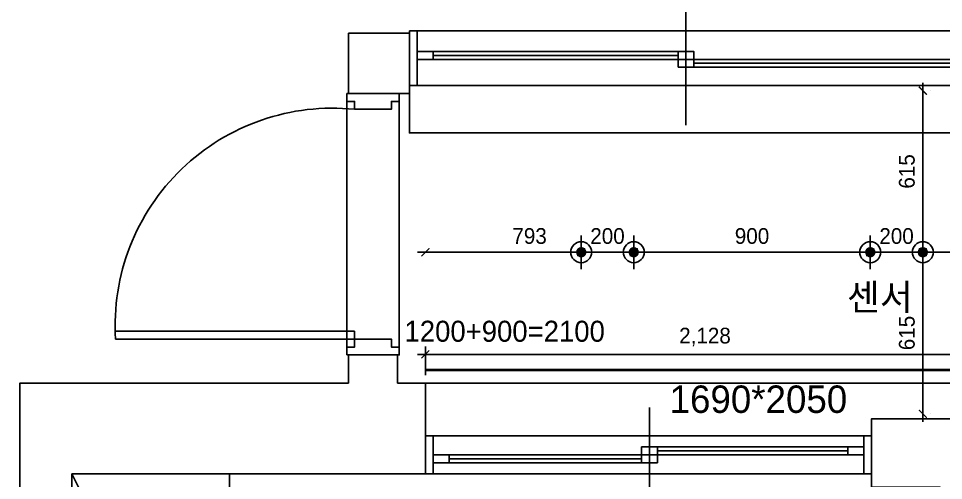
# Model space of a CAD drawing. Header units: inches. Extents: x 3778 to 56227, y -16914 to 35091.
# Drawn here: x 35045 to 38565, y -2844 to -1085 of the extents above; entities that cross this region are included whole.
import ezdxf

# ---------------------------------------------------------------- set-up
doc = ezdxf.new("R2010")
doc.units = ezdxf.units.IN
doc.header["$LTSCALE"] = 100
doc.header["$MEASUREMENT"] = 0
doc.header["$PDSIZE"] = 700.071425
doc.linetypes.add('HID', pattern=[2.5, 1.5, -1])
for name, color, linetype in [('0-ELC TEXT', 7, 'Continuous'), ('06-FUR', 6, 'Continuous'), ('06-LIGHT', 4, 'Continuous'), ('07-DIM WAL', 5, 'Continuous'), ('2-con', 2, 'Continuous'), ('3.기호.계단선', 30, 'Continuous'), ('HAT', 8, 'Continuous'), ('RC-LIGHT', 7, 'Continuous'), ('도면층4', 4, 'Continuous'), ('도면층5', 5, 'Continuous')]:
    doc.layers.add(name, color=color, linetype=linetype)
doc.styles.add('HY 울릉도 L', font='')
doc.styles.add('코레일둥고', font='Korail_Round_Gothic_Medium.ttf')
doc.styles.add('휴먼엑스포', font='Expo M.ttf')
doc.styles.get('HY 울릉도 L').set_extended_font_data('HY울릉도L')
doc.dimstyles.new('30', dxfattribs={"dimscale": 30, "dimtxt": 2, "dimasz": 1, "dimexe": 1, "dimexo": 1, "dimgap": 1, "dimtad": 1, "dimdec": 0, "dimrnd": 0.05, "dimdsep": 46, "dimlunit": 6, "dimtxsty": 'HY 울릉도 L', "dimblk": 'ARCHTICK', "dimcen": 2.5, "dimdle": 1, "dimclrd": 133, "dimclre": 133, "dimclrt": 30, "dimadec": 0, "dimazin": 0, "dimtfac": 1, "dimtdec": 0, "dimtix": 1, "dimtmove": 2, "dimatfit": 3, "dimldrblk": 'ARCHTICK', "dimfxl": 0, "dimlwd": -1, "dimlwe": -1, "dimarcsym": 0})

# ---------------------------------------------------------------- blocks, each defined once
blk = doc.blocks.new('cjvjf')
at = {"layer": '2-con'}
blk.add_lwpolyline([(146886.5, 76374.5), (147118.5, 76374.5), (147118.5, 76144.5), (146886.5, 76144.5)], close=True, dxfattribs=at)
for points in [[(144236.5, 63451.5), (144236.5, 71696.5), (145636.5, 71696.5), (145636.5, 75042.5), (146886.5, 75042.5), (146886.5, 75149.5), (147073.5, 75149.5), (147073.5, 75042.5), (147179.5, 75042.5), (147179.5, 74696.5), (145834.5, 74696.5), (145834.5, 71696.5), (147186.5, 71696.5)], [(149137.5, 71696.5), (149011.5, 71696.5), (149011.5, 71496.5), (149742.5, 71496.5), (149742.5, 71696.5), (149287.5, 71696.5), (149287.5, 74296.5), (149757.5, 74296.5), (149757.5, 74496.5), (149307.5, 74496.5), (149307.5, 74906.5), (148877.5, 74906.5), (148877.5, 74646.5), (149137.5, 74646.5), (149137.5, 71696.5)]]:
    blk.add_lwpolyline(points, dxfattribs=at)
at = {"layer": '도면층4'}
for p, q in [((148170.8, 76564.5), (148170.8, 76024.5)), ((147118.5, 76174.5), (147118.7, 76382.8)), ((147118.7, 76382.8), (150867.2, 76382.7)), ((147148.5, 76174.5), (147148.7, 76382.8)), ((148140.8, 76289.5), (147208.5, 76289.5)), ((148200.8, 76259.5), (149820.8, 76259.5)), ((150867, 76174.5), (147118.5, 76174.5)), ((146880, 75149.5), (146880, 76144.5)), ((146880, 76144.5), (147080, 76144.5)), ((147080, 76144.5), (147080, 75149.5)), ((146910, 75239.5), (146000.5, 75239.5)), ((146910, 75209.5), (146910, 75239.5)), ((146910, 75209.5), (146000, 75209.5)), ((147080, 75149.5), (146880, 75149.5)), ((146880, 75149.5), (147080, 75149.5)), ((148032.5, 74949), (148032.5, 74519)), ((147209.5, 74696.5), (147209.5, 74841.5)), ((148847.5, 74841.5), (148847.5, 74696.5)), ((148062.5, 74784), (148787.5, 74784)), ((147269.5, 74754), (148002.5, 74754))]:
    blk.add_line(p, q, dxfattribs=at)
for points in [[(147208.5, 76274.5), (147208.5, 76304.5), (147148.5, 76304.5), (147148.5, 76274.5)], [(148200.8, 76274.5), (148200.8, 76304.5), (148140.8, 76304.5), (148140.8, 76274.5)], [(148140.8, 76244.5), (148140.8, 76274.5), (148200.8, 76274.5), (148200.8, 76244.5)], [(147179.5, 74696.5), (148877.5, 74696.5), (148877.5, 74841.5), (147179.5, 74841.5)], [(147209.5, 74739), (147209.5, 74769), (147269.5, 74769), (147269.5, 74739)], [(148002.5, 74769), (148002.5, 74799), (148062.5, 74799), (148062.5, 74769)], [(148002.5, 74739), (148002.5, 74769), (148062.5, 74769), (148062.5, 74739)], [(148787.5, 74769), (148787.5, 74799), (148847.5, 74799), (148847.5, 74769)]]:
    blk.add_lwpolyline(points, close=True, dxfattribs=at)
for points in [[(146880, 76144.5), (146880, 76114.5), (146910, 76114.5), (146910, 76084.5), (147050, 76084.5), (147050, 76114.5), (147080, 76114.5), (147080, 76144.5), (146880, 76144.5)], [(146880, 75149.5), (146880, 75179.5), (146910, 75179.5), (146910, 75209.5), (147050, 75209.5), (147050, 75179.5), (147080, 75179.5), (147080, 75149.5), (146880, 75149.5)]]:
    blk.add_lwpolyline(points, dxfattribs=at)
at = {"layer": '도면층5'}
for p, q in [((147208.5, 76304.5), (148140.8, 76304.5)), ((147208.5, 76274.5), (148140.8, 76274.5)), ((149820.8, 76274.5), (148200.8, 76274.5)), ((149820.8, 76244.5), (148200.8, 76244.5)), ((148002.5, 74769), (147269.5, 74769)), ((148787.5, 74799), (148062.5, 74799)), ((148787.5, 74769), (148062.5, 74769)), ((148002.5, 74739), (147269.5, 74739))]:
    blk.add_line(p, q, dxfattribs=at)
blk.add_arc((146826.2, 75261.5), 827.3, 84.1878, 183.6006, dxfattribs=at)
at = {"layer": '도면층4', "style": '휴먼엑스포'}
blk.add_text('1690*2050', height=104.46, dxfattribs=at).set_placement((148108.9, 74928.7))
blk = doc.blocks.new('cjscjdeh')
at = {"layer": '06-FUR', "color": 8}
for p, q in [((143091.5, 78024.9), (143091.5, 76824.9)), ((143691.5, 78024.9), (143091.5, 78024.9)), ((143091.5, 78024.9), (143691.5, 76824.9)), ((143691.5, 76824.9), (143691.5, 78024.9))]:
    blk.add_line(p, q, dxfattribs=at)
blk.add_blockref('cjvjf', (-2743, 3328.4))
blk = doc.blocks.new('_ArchTick')
at = {"color": 0, "linetype": 'ByBlock', "const_width": 0.15}
blk.add_lwpolyline([(-0.5, -0.5), (0.5, 0.5)], dxfattribs=at)
blk = doc.blocks.new('*D233')
at = {"layer": '07-DIM WAL', "color": 133}
for p, q in [((38286.5, -1975), (38256.5, -1975)), ((38486.5, -1975), (38286.5, -1975)), ((38486.5, -1975), (38516.5, -1975))]:
    blk.add_line(p, q, dxfattribs=at)
at = {"layer": 'Defpoints', "color": 0}
for p in [(38286.5, -1975), (38286.5, -1975), (38486.5, -1975)]:
    blk.add_point(p, dxfattribs=at)
at = {"layer": '07-DIM WAL', "color": 133, "xscale": 30, "yscale": 30, "zscale": 30}
blk.add_blockref('_ArchTick', (38286.5, -1975), dxfattribs=at)
at = {"layer": '07-DIM WAL', "color": 133, "xscale": 30, "yscale": 30, "zscale": 30, "rotation": 180}
blk.add_blockref('_ArchTick', (38486.5, -1975), dxfattribs=at)
at = {"layer": '07-DIM WAL', "color": 30, "insert": (38386.5, -1913.7), "char_height": 60, "attachment_point": 5, "style": 'HY 울릉도 L'}
blk.add_mtext('200', dxfattribs=at)
blk = doc.blocks.new('*D239')
at = {"layer": '07-DIM WAL', "color": 133}
blk.add_line((39416.5, -1975), (38456.5, -1975), dxfattribs=at)
at = {"layer": 'Defpoints', "color": 0}
for p in [(38486.5, -1975), (38486.5, -1975), (39386.5, -1975)]:
    blk.add_point(p, dxfattribs=at)
at = {"layer": '07-DIM WAL', "color": 133, "xscale": 30, "yscale": 30, "zscale": 30, "rotation": 180}
blk.add_blockref('_ArchTick', (38486.5, -1975), dxfattribs=at)
at = {"layer": '07-DIM WAL', "color": 133, "xscale": 30, "yscale": 30, "zscale": 30}
blk.add_blockref('_ArchTick', (39386.5, -1975), dxfattribs=at)
at = {"layer": '07-DIM WAL', "color": 30, "insert": (38936.5, -1913.6), "char_height": 60, "attachment_point": 5, "style": 'HY 울릉도 L'}
blk.add_mtext('900', dxfattribs=at)
blk = doc.blocks.new('*D242')
at = {"layer": '07-DIM WAL', "color": 133}
blk.add_line((38316.5, -1975), (37356.5, -1975), dxfattribs=at)
at = {"layer": 'Defpoints', "color": 0}
for p in [(37386.5, -1975), (37386.5, -1975), (38286.5, -1975)]:
    blk.add_point(p, dxfattribs=at)
at = {"layer": '07-DIM WAL', "color": 133, "xscale": 30, "yscale": 30, "zscale": 30, "rotation": 180}
blk.add_blockref('_ArchTick', (37386.5, -1975), dxfattribs=at)
at = {"layer": '07-DIM WAL', "color": 133, "xscale": 30, "yscale": 30, "zscale": 30}
blk.add_blockref('_ArchTick', (38286.5, -1975), dxfattribs=at)
at = {"layer": '07-DIM WAL', "color": 30, "insert": (37836.5, -1913.6), "char_height": 60, "attachment_point": 5, "style": 'HY 울릉도 L'}
blk.add_mtext('900', dxfattribs=at)
blk = doc.blocks.new('*D243')
at = {"layer": '07-DIM WAL', "color": 133}
for p, q in [((37186.5, -1975), (37156.5, -1975)), ((37386.5, -1975), (37186.5, -1975)), ((37386.5, -1975), (37416.5, -1975))]:
    blk.add_line(p, q, dxfattribs=at)
at = {"layer": 'Defpoints', "color": 0}
for p in [(37186.5, -1975), (37186.5, -1975), (37386.5, -1975)]:
    blk.add_point(p, dxfattribs=at)
at = {"layer": '07-DIM WAL', "color": 133, "xscale": 30, "yscale": 30, "zscale": 30}
blk.add_blockref('_ArchTick', (37186.5, -1975), dxfattribs=at)
at = {"layer": '07-DIM WAL', "color": 133, "xscale": 30, "yscale": 30, "zscale": 30, "rotation": 180}
blk.add_blockref('_ArchTick', (37386.5, -1975), dxfattribs=at)
at = {"layer": '07-DIM WAL', "color": 30, "insert": (37286.5, -1913.7), "char_height": 60, "attachment_point": 5, "style": 'HY 울릉도 L'}
blk.add_mtext('200', dxfattribs=at)
blk = doc.blocks.new('*D244')
at = {"layer": '07-DIM WAL', "color": 133}
for p, q in [((38486.5, -1945), (38486.5, -2620)), ((38516.5, -1975), (38516.5, -1975)), ((38516.5, -2590), (38516.5, -2590))]:
    blk.add_line(p, q, dxfattribs=at)
at = {"layer": 'Defpoints', "color": 0}
for p in [(38486.5, -1975), (38486.5, -2590), (38486.5, -2590)]:
    blk.add_point(p, dxfattribs=at)
at = {"layer": '07-DIM WAL', "color": 133, "xscale": 30, "yscale": 30, "zscale": 30}
for p, rotation in [((38486.5, -1975), 90), ((38486.5, -2590), 270)]:
    blk.add_blockref('_ArchTick', p, dxfattribs=dict(at, rotation=rotation))
at = {"layer": '07-DIM WAL', "color": 30, "insert": (38425.9, -2282.5), "char_height": 60, "attachment_point": 5, "rotation": 90, "style": 'HY 울릉도 L'}
blk.add_mtext('615', dxfattribs=at)
blk = doc.blocks.new('*D245')
at = {"layer": '07-DIM WAL', "color": 133}
for p, q in [((38486.5, -2005), (38486.5, -1330)), ((38516.5, -1360), (38516.5, -1360)), ((38516.5, -1975), (38516.5, -1975))]:
    blk.add_line(p, q, dxfattribs=at)
at = {"layer": 'Defpoints', "color": 0}
for p in [(38486.5, -1360), (38486.5, -1360), (38486.5, -1975)]:
    blk.add_point(p, dxfattribs=at)
at = {"layer": '07-DIM WAL', "color": 133, "xscale": 30, "yscale": 30, "zscale": 30}
for p, rotation in [((38486.5, -1360), 90), ((38486.5, -1975), 270)]:
    blk.add_blockref('_ArchTick', p, dxfattribs=dict(at, rotation=rotation))
at = {"layer": '07-DIM WAL', "color": 30, "insert": (38425.9, -1667.5), "char_height": 60, "attachment_point": 5, "rotation": 90, "style": 'HY 울릉도 L'}
blk.add_mtext('615', dxfattribs=at)
blk = doc.blocks.new('*D263')
at = {"layer": '07-DIM WAL', "color": 133}
blk.add_line((37416.5, -1975), (36563.5, -1975), dxfattribs=at)
at = {"layer": 'Defpoints', "color": 0}
for p in [(36593.5, -1975), (36593.5, -1975), (37386.5, -1975)]:
    blk.add_point(p, dxfattribs=at)
at = {"layer": '07-DIM WAL', "color": 133, "xscale": 30, "yscale": 30, "zscale": 30, "rotation": 180}
blk.add_blockref('_ArchTick', (36593.5, -1975), dxfattribs=at)
at = {"layer": '07-DIM WAL', "color": 133, "xscale": 30, "yscale": 30, "zscale": 30}
blk.add_blockref('_ArchTick', (37386.5, -1975), dxfattribs=at)
at = {"layer": '07-DIM WAL', "color": 30, "insert": (36990, -1913.6), "char_height": 60, "attachment_point": 5, "style": 'HY 울릉도 L'}
blk.add_mtext('793', dxfattribs=at)
blk = doc.blocks.new('hallogen')
h = blk.add_hatch(color=256)
h.dxf.hatch_style = 1
edge = h.paths.add_edge_path()
edge.add_arc((48591.7, 60854.3), 31.2, 0, 360, ccw=False)
at = {"color": 1, "linetype": 'Continuous'}
for p, q in [((48591.7, 60954.3), (48591.7, 60754.3)), ((48691.7, 60854.3), (48491.7, 60854.3))]:
    blk.add_line(p, q, dxfattribs=at)
at = {"color": 4, "linetype": 'Continuous'}
blk.add_circle((48591.7, 60854.3), 62.5, dxfattribs=at)
blk = doc.blocks.new('*D382')
at = {"layer": 'Defpoints', "color": 0}
for p in [(36593.5, -2364), (36593.5, -2473), (38721.5, -2473)]:
    blk.add_point(p, dxfattribs=at)
at = {"layer": 'HAT', "color": 133}
for p, q in [((36593.5, -2443), (36593.5, -2334)), ((38721.5, -2443), (38721.5, -2334)), ((38751.5, -2364), (36563.5, -2364))]:
    blk.add_line(p, q, dxfattribs=at)
at = {"layer": 'HAT', "color": 133, "xscale": 30, "yscale": 30, "zscale": 30, "rotation": 180}
blk.add_blockref('_ArchTick', (36593.5, -2364), dxfattribs=at)
at = {"layer": 'HAT', "color": 133, "xscale": 30, "yscale": 30, "zscale": 30}
blk.add_blockref('_ArchTick', (38721.5, -2364), dxfattribs=at)
at = {"layer": 'HAT', "color": 30, "insert": (37657.5, -2298), "char_height": 60, "attachment_point": 5, "style": 'HY 울릉도 L'}
blk.add_mtext('2,128', dxfattribs=at)

msp = doc.modelspace()

# ---------------------------------------------------------------- linework, layer by layer
at = {"layer": '06-LIGHT', "color": 10, "linetype": 'HID', "const_width": 10}
msp.add_lwpolyline([(38721.5, -2423), (36593.5, -2423)], dxfattribs=at)
at = {"layer": 'RC-LIGHT'}
for points in [[(36532.5, -1341), (36532.5, -1521), (40281, -1521), (40281.5, -1341)], [(36593.5, -2473), (38721.5, -2473), (38721.5, -2609)]]:
    msp.add_lwpolyline(points, dxfattribs=at)

# ---------------------------------------------------------------- block references
msp.add_blockref('cjscjdeh', (-107843, -80843.8))
at = {"layer": 'RC-LIGHT', "xscale": -0.64, "yscale": 0.64, "zscale": 0.64}
for p in [(68285.2, -40921.7), (68485.2, -40921.7), (69385.2, -40921.7), (69585.2, -40921.7)]:
    msp.add_blockref('hallogen', p, dxfattribs=at)

# ---------------------------------------------------------------- texts
at = {"layer": '0-ELC TEXT', "style": '코레일둥고'}
msp.add_text('1200+900=2100', height=80, dxfattribs=at).set_placement((36514, -2315.8))
at = {"layer": '3.기호.계단선', "linetype": 'HID', "style": '코레일둥고'}
msp.add_text('센서', height=100, dxfattribs=at).set_placement((38197.5, -2195.8))

# ---------------------------------------------------------------- dimensions: what is measured, and where the dimension line sits
at = {"layer": '07-DIM WAL'}
for base, p1, p2, angle, picture, middle in [((38486.5, -1360), (38486.5, -1975), (38486.5, -1360), 90, '*D245', (38425.9, -1667.5)), ((36593.5, -1975), (37386.5, -1975), (36593.5, -1975), 180, '*D263', (36990, -1913.6)), ((38486.5, -2590), (38486.5, -1975), (38486.5, -2590), 90, '*D244', (38425.9, -2282.5))]:
    dim = msp.add_linear_dim(base=base, p1=p1, p2=p2, angle=angle, dimstyle='30', override={"dimfxl": 1.25, "dimarcsym": 2}, dxfattribs=at)
    dim.commit()
    dim.dimension.update_dxf_attribs({"geometry": picture, "text_midpoint": middle})
for base, p1, p2, picture, middle in [((37186.5, -1975), (37386.5, -1975), (37186.5, -1975), '*D243', (37286.5, -1913.7)), ((37386.5, -1975), (38286.5, -1975), (37386.5, -1975), '*D242', (37836.5, -1913.6)), ((38286.5, -1975), (38486.5, -1975), (38286.5, -1975), '*D233', (38386.5, -1913.7)), ((38486.5, -1975), (39386.5, -1975), (38486.5, -1975), '*D239', (38936.5, -1913.6))]:
    dim = msp.add_linear_dim(base=base, p1=p1, p2=p2, dimstyle='30', override={"dimfxl": 1.25, "dimarcsym": 2}, dxfattribs=at)
    dim.commit()
    dim.dimension.update_dxf_attribs({"geometry": picture, "text_midpoint": middle})
at = {"layer": 'HAT'}
dim = msp.add_linear_dim(base=(36593.5, -2364), p1=(38721.5, -2473), p2=(36593.5, -2473), dimstyle='30', override={"dimfxl": 1.25, "dimarcsym": 2}, dxfattribs=at)
dim.commit()
dim.dimension.update_dxf_attribs({"geometry": '*D382', "text_midpoint": (37657.5, -2298)})

doc.saveas('drawing.dxf')
